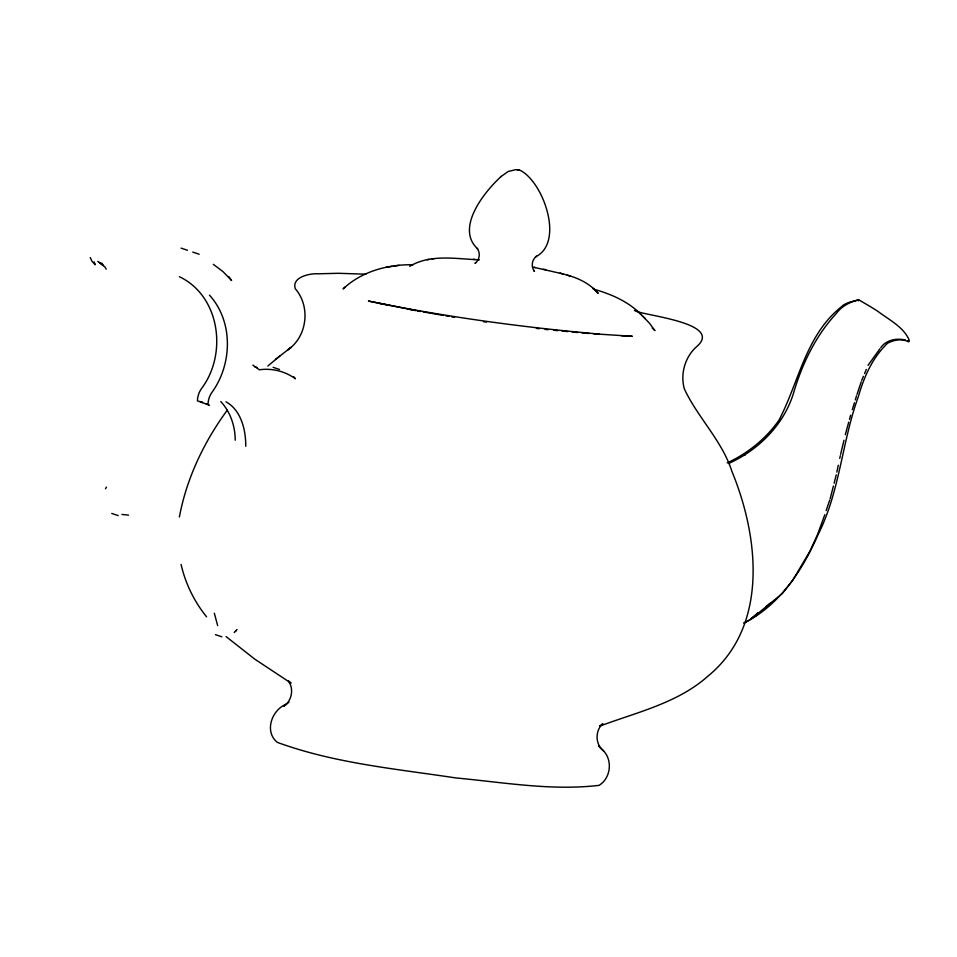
<?xml version="1.0" encoding="UTF-8"?>
<svg xmlns="http://www.w3.org/2000/svg" width="957" height="957" viewBox="0 0 957 957"><rect width="100%" height="100%" fill="white"/><g stroke="black" fill="none" stroke-linecap="round" stroke-linejoin="round"><path stroke-width="1.44" d="M245.746 446.309C245.925 430.16 241.152 410.146 225.984 401.808M179.39 516.947C186.591 478.297 204.068 441.811 227.24 410.194M836.849 472.112L838.296 465.258M839.744 458.403L840.318 455.664M840.617 454.288L843.978 440.28M830.197 498.633L833.415 486.036M834.121 483.237L836.262 474.851M845.318 434.669L848.727 422.133M849.481 419.345L850.617 415.171M852.304 409.632L854.422 402.718M855.271 399.954L856.539 395.803M744.067 623.043C779.74 604.968 802.492 570.42 818.02 534.712C839.983 491.467 841.921 441.656 858.417 396.425C864.051 376.735 872.557 357.416 887.689 343.132C894.185 339.843 902.032 338.383 908.767 341.864L909.15 339.962C903.408 326.756 888.909 319.77 877.916 311.372C871.636 307.257 865.056 303.513 858.596 299.744C852.651 301.754 845.868 302.149 841.263 306.898C805.698 335.213 798.939 382.082 778.998 420.147C766.007 438.749 747.692 453.391 727.164 462.925M857.005 394.404L861.228 381.807M824.826 514.663L817.541 534.556L809.825 551.364L792.659 580.432L782.383 593.472L750.874 619.179L743.912 623.043M826.166 510.655L829.755 499.961M861.695 380.408L863.429 376.304M864.578 373.565L866.3 369.462M858.285 300.881L858.704 299.912C850.019 301.886 841.801 306.037 836.43 313.382C816.285 335.046 803.067 362.033 794.406 390.109C785.422 423.173 759.499 449.539 728.744 463.451M105.473 488.764L106.478 487.125M868.023 365.359L879.938 348.767M234.298 632.553L236.128 630.543M235.41 631.273L237.049 629.539M880.787 347.582C886.266 339.914 896.649 337.857 905.418 340.058M744.929 454.742L744.127 455.484L745.252 454.491M501.229 176.387C484.84 191.292 454.85 228.101 477.734 248.928L477.041 248.282C480.689 252.78 479.696 260.029 475.007 263.402L475.617 262.924M267.828 366.017L279.827 356.04M345.513 286.813L343.061 288.918C361.77 271.369 387.764 264.299 412.957 264.754M500.894 176.65L508.358 171.387L515.883 169.652M291.024 347.403L287.89 349.831C307.388 336.362 310.726 306.479 295.27 288.691C291.442 277.051 310.08 273.247 317.772 273.81L338.323 273.295L365.933 274.192M289.026 702.127L283.798 706.218C291.634 701.038 294.026 689.566 288.87 681.707M275.413 359.461L290.964 347.451M765.576 606.989L771.318 602.599L768.973 604.334M409.692 266.333C430.518 253.761 456.453 259 479.361 259.825M286.167 704.173C271.752 710.01 263.941 731.662 277.374 742.381C334.579 763.351 396.186 768.878 456.094 777.969C503.466 782.359 551.483 790.961 599.046 785.362C610.674 778.328 612.851 760.695 603.556 750.862C595.182 744.379 594.907 730.586 602.874 723.671L599.62 726.184C636.584 712.283 677.688 703.216 708.144 675.977C768.997 625.986 758.793 536.506 731.878 471.299C721.949 440.471 697.653 417.503 684.327 388.865C680.236 374.295 684.781 357.858 695.751 347.439C726.65 322.413 639.635 315.355 634.431 310.355M386.066 267.29L391.927 266.429M393.614 266.166L399.105 265.352M427.109 259.694L429.167 259.395M432.109 258.94L434.035 258.665M128.537 515.129L121.958 514.459M179.449 276.717C220.254 296.287 227.551 354.234 201.484 388.59C198.936 392.155 197.501 396.497 197.429 400.887L202.346 402.335M201.58 402.407L202.513 402.323M621.081 335.644L632.35 336.314L593.519 333.778M473.344 259.311L475.198 259.443M582.107 332.928L589.201 333.479M599.13 334.065C521.721 327.282 444.562 316.743 368.445 301.048L416.259 310.666M553.625 330.273L557.895 330.667M562.178 331.062L567.872 331.601M572.142 331.995L577.837 332.522M536.41 328.395L539.305 328.73M545.095 329.387L547.99 329.722M483.536 321.719L486.503 322.114M451.62 316.839L454.515 317.293M420.398 311.42L417.647 310.953L420.518 311.444M423.185 311.898L443.414 315.427M445.926 315.858L448.773 316.348M409.775 309.422L415.027 310.439M379.068 303.309L389.726 305.391M562.848 273.893L533.551 267.242L535.274 267.589M543.468 269.216L545.789 269.683M567.369 275.197C579.033 278.296 590.242 283.99 598.161 293.309L595.972 291.227M560.084 273.092L570.504 276.106M593.316 289.074C610.757 293.919 628.163 301.323 641.023 314.47M519.89 170.19C542.978 181.196 564.797 241.93 535.884 256.703L536.494 256.225C531.805 259.598 530.812 266.847 534.461 271.345L533.767 270.699M181.1 248.138L187.512 250.279M192.752 252.086L199.164 254.227M273.104 367.321L279.516 369.474M254.514 366.71L257.086 367.572M200.24 401.964L206.652 404.105M111.766 513.454L118.178 515.596M215.421 634.658L221.833 636.8M205.946 403.794L209.26 405.29L208.016 404.416C208.088 400.397 209.296 396.413 211.461 393.028C232.384 364.844 233.664 321.803 209.487 295.151M213.303 264.323L223.029 271.656L231.582 280.509L228.723 276.501M97.829 261.333L103.272 265.639L101.765 263.055M99.384 262.481L104.803 266.764L106.203 269.204M226.115 636.62L254.753 659.122L291.036 683.154L288.296 680.547M907.978 340.501L908.743 341.218M252.839 365.072L259.383 369.785C271.967 367.99 285.174 371.244 295.414 378.805L293.835 376.771M642.027 315.499L649.408 323.155L654.935 330.596L652.255 328.036M598.52 746.029L603.556 750.862M637.793 311.408L645.365 318.669M593.065 288.284L594.548 289.72M595.17 290.294L596.701 291.765M220.792 401.557C230.41 411.917 235.183 426.188 235.231 440.208M206.592 616.822C194.235 601.606 185.431 583.555 181.076 564.439M90.233 257.553L92.039 261.393L95.329 264.766L94.097 261.883M214.344 613.258L217.658 625.579M757.525 613.15L756.748 615.243L751.125 618.605L757.525 613.15M516.828 169.7L519.017 170.011L516.828 169.7"/></g></svg>
